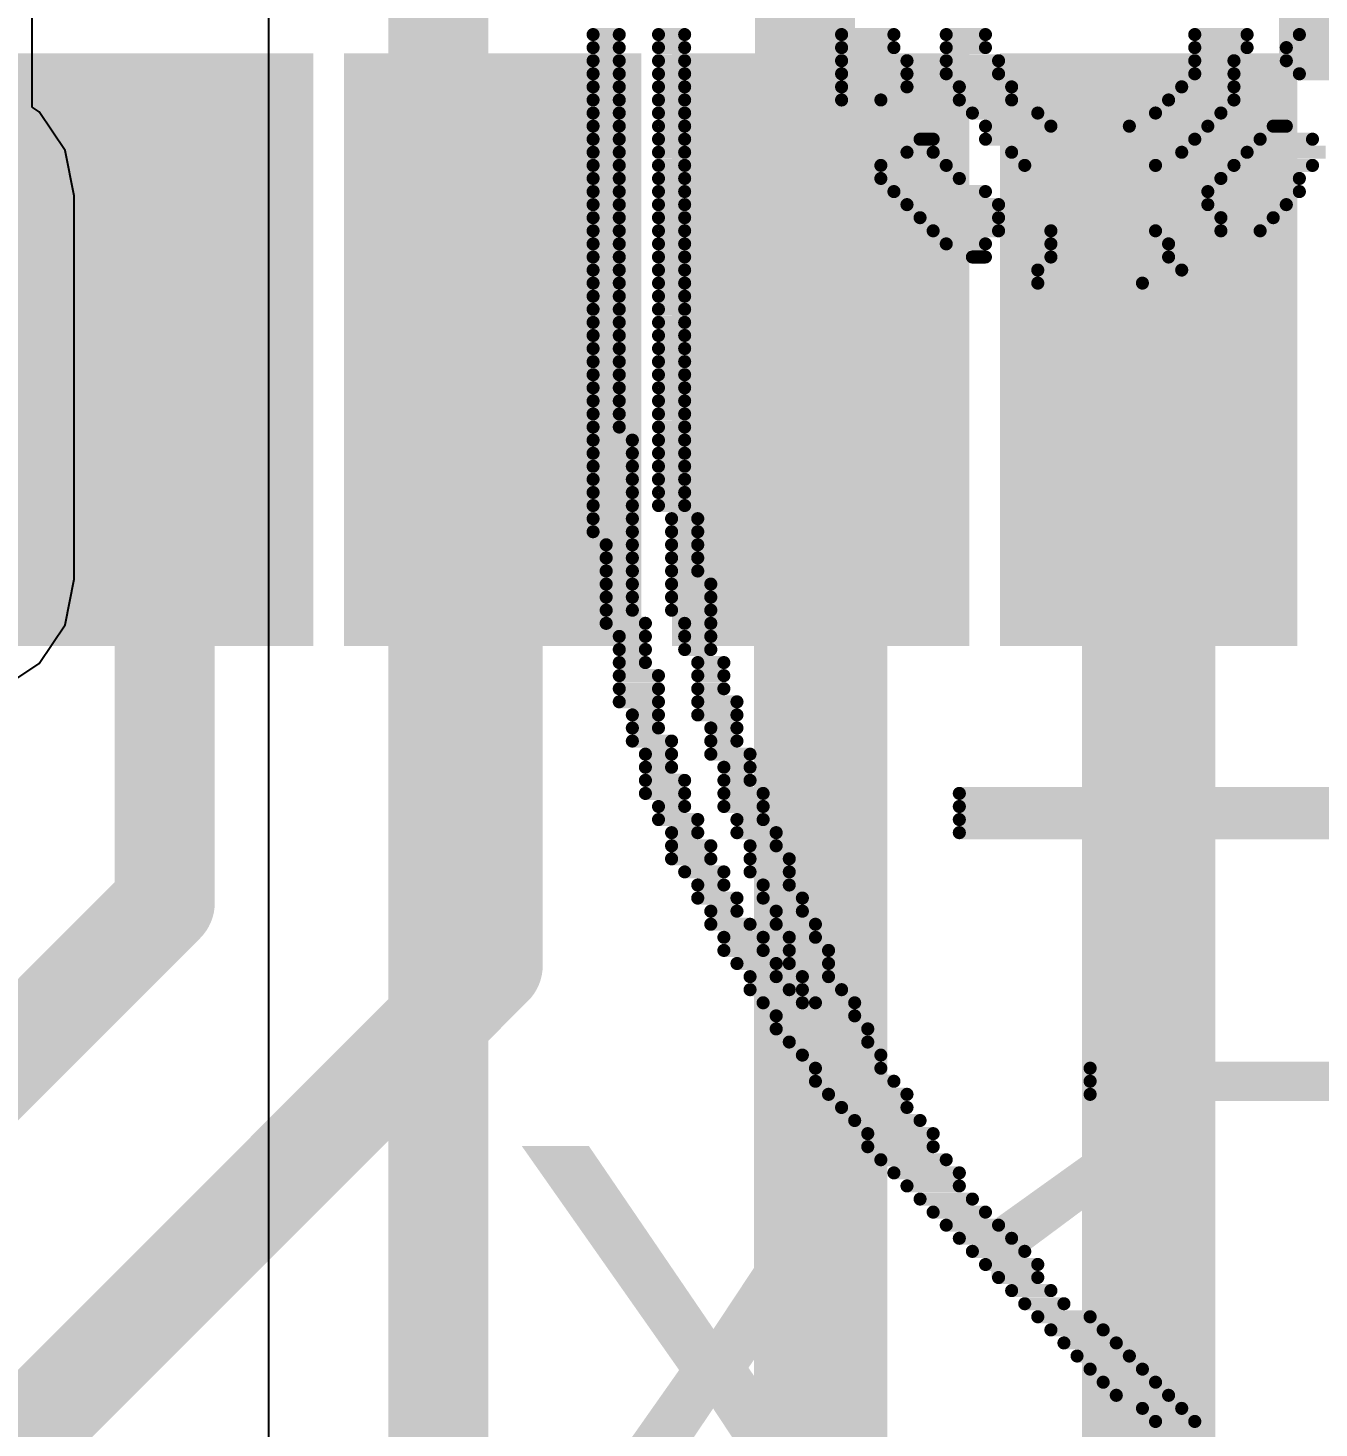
# Model space of a CAD drawing. Header units: inches. Extents: x -8 to 384, y -12 to 64.
# Drawn here: x 10.423 to 12.392, y 2.008 to 4.142 of the extents above; entities that cross this region are included whole.
import ezdxf

# ---------------------------------------------------------------- set-up
doc = ezdxf.new("R2010")
doc.units = ezdxf.units.IN
for name, color, linetype in [('Board_outline', 216, 'Continuous'), ('Bottom Layer', 5, 'Continuous'), ('Bottom Overlay', 54, 'Continuous'), ('Top Layer', 1, 'Continuous'), ('Top Overlay', 2, 'Continuous'), ('Top Paste', 8, 'Continuous'), ('Top Solder', 216, 'Continuous')]:
    doc.layers.add(name, color=color, linetype=linetype)
doc.styles.add('Arial', font='', dxfattribs={"height": 0.2})
doc.styles.get('Arial').set_extended_font_data('Arial')

# ---------------------------------------------------------------- blocks, each defined once
blk = doc.blocks.new('QFN64_45')
at = {"layer": 'Top Layer'}
for points in [[(2.375, -4.05), (2.375, -4.75), (2.125, -4.75), (2.125, -4.05)], [(2.875, -4.05), (2.875, -4.75), (2.625, -4.75), (2.625, -4.05)], [(3.375, -4.05), (3.375, -4.75), (3.125, -4.75), (3.125, -4.05)], [(3.875, -4.05), (3.875, -4.75), (3.625, -4.75), (3.625, -4.05)]]:
    blk.add_hatch(color=1, dxfattribs=at).paths.add_polyline_path(points)
at = {"layer": 'Top Paste'}
for points in [[(2.375, -4.05), (2.375, -4.75), (2.125, -4.75), (2.125, -4.05)], [(2.875, -4.05), (2.875, -4.75), (2.625, -4.75), (2.625, -4.05)], [(3.375, -4.05), (3.375, -4.75), (3.125, -4.75), (3.125, -4.05)], [(3.875, -4.05), (3.875, -4.75), (3.625, -4.75), (3.625, -4.05)]]:
    blk.add_hatch(color=8, dxfattribs=at).paths.add_polyline_path(points)
at = {"layer": 'Top Solder'}
for points in [[(3.9484, -3.5234), (4.8516, -3.5234), (4.8516, -3.9766), (3.9484, -3.9766)], [(2.4766, -3.9484), (2.4766, -4.8516), (2.0234, -4.8516), (2.0234, -3.9484)], [(2.9766, -3.9484), (2.9766, -4.8516), (2.5234, -4.8516), (2.5234, -3.9484)], [(3.4766, -3.9484), (3.4766, -4.8516), (3.0234, -4.8516), (3.0234, -3.9484)], [(3.9766, -3.9484), (3.9766, -4.8516), (3.5234, -4.8516), (3.5234, -3.9484)]]:
    blk.add_hatch(color=216, dxfattribs=at).paths.add_polyline_path(points)

msp = doc.modelspace()

# ---------------------------------------------------------------- linework, layer by layer
at = {"layer": 'Board_outline', "const_width": 0.254}
msp.add_lwpolyline([(37.5368, 13.3604, 1), (-7.4632, 13.3604, 1)], format="xyb", close=True, dxfattribs=at)
at = {"layer": 'Bottom Layer'}
for p, q in [((10.4299, 4.0215), (10.4299, 11.7015)), ((10.79, 4.7752), (10.79, 1.0217)), ((10.4406, 4.0144), (10.4299, 4.0215)), ((10.4799, 3.9556), (10.4406, 4.0144)), ((10.4937, 3.8862), (10.4799, 3.9556)), ((10.4937, 3.302), (10.4937, 3.8862)), ((10.4799, 3.2326), (10.4937, 3.302)), ((10.4406, 3.1738), (10.4799, 3.2326)), ((10.3818, 3.1345), (10.4406, 3.1738))]:
    msp.add_line(p, q, dxfattribs=at)
at = {"layer": 'Bottom Layer', "const_width": 0.1524}
for points in [[(11.049, 0.9144), (11.049, 4.7752)], [(11.6078, 0.9144), (11.6078, 4.5974)]]:
    msp.add_lwpolyline(points, dxfattribs=at)
at = {"layer": 'Bottom Overlay', "const_width": 0.0199}
for points in [[(11.285, 4.1321), (11.3248, 4.1321)], [(11.3847, 4.1321), (11.4245, 4.1321)], [(11.6638, 4.1321), (11.7436, 4.1321)], [(11.8233, 4.1321), (11.8832, 4.1321)], [(12.2022, 4.1321), (12.282, 4.1321)], [(12.3617, 4.1321), (12.4415, 4.1321)], [(11.285, 4.1122), (11.3248, 4.1122)], [(11.3847, 4.1122), (11.4245, 4.1122)], [(11.6638, 4.1122), (11.7436, 4.1122)], [(11.8233, 4.1122), (11.8832, 4.1122)], [(12.2022, 4.1122), (12.282, 4.1122)], [(12.3418, 4.1122), (13.6977, 4.1122)], [(11.285, 4.0922), (11.3248, 4.0922)], [(11.3847, 4.0922), (11.4245, 4.0922)], [(11.6638, 4.0922), (11.7635, 4.0922)], [(11.8233, 4.0922), (11.9031, 4.0922)], [(12.2022, 4.0922), (12.262, 4.0922)], [(12.3418, 4.0922), (13.6977, 4.0922)], [(11.285, 4.0723), (11.3248, 4.0723)], [(11.3847, 4.0723), (11.4245, 4.0723)], [(11.6638, 4.0723), (11.7635, 4.0723)], [(11.8233, 4.0723), (11.9031, 4.0723)], [(12.2022, 4.0723), (12.262, 4.0723)], [(12.3617, 4.0723), (12.4415, 4.0723)], [(11.285, 4.0524), (11.3248, 4.0524)], [(11.3847, 4.0524), (11.4245, 4.0524)], [(11.6638, 4.0524), (11.7635, 4.0524)], [(11.8433, 4.0524), (11.923, 4.0524)], [(12.1823, 4.0524), (12.262, 4.0524)], [(11.285, 4.0324), (11.3248, 4.0324)], [(11.3847, 4.0324), (11.4245, 4.0324)], [(11.6638, 4.0324), (11.7236, 4.0324)], [(11.8433, 4.0324), (11.923, 4.0324)], [(12.1623, 4.0324), (12.262, 4.0324)], [(11.285, 4.0125), (11.3248, 4.0125)], [(11.3847, 4.0125), (11.4245, 4.0125)], [(11.8632, 4.0125), (11.9629, 4.0125)], [(12.1424, 4.0125), (12.2421, 4.0125)], [(11.285, 3.9925), (11.3248, 3.9925)], [(11.3847, 3.9925), (11.4245, 3.9925)], [(11.8832, 3.9925), (11.9829, 3.9925)], [(12.1025, 3.9925), (12.2221, 3.9925)], [(12.3218, 3.9925), (12.3418, 3.9925)], [(11.285, 3.9726), (11.3248, 3.9726)], [(11.3847, 3.9726), (11.4245, 3.9726)], [(11.7835, 3.9726), (11.8034, 3.9726)], [(11.8832, 3.9726), (12.2022, 3.9726)], [(12.3019, 3.9726), (12.3817, 3.9726)], [(11.285, 3.9527), (11.3248, 3.9527)], [(11.3847, 3.9527), (11.4245, 3.9527)], [(11.7635, 3.9527), (11.8034, 3.9527)], [(11.923, 3.9527), (12.1823, 3.9527)], [(12.282, 3.9527), (12.4016, 3.9527)], [(11.285, 3.9327), (11.3248, 3.9327)], [(11.3847, 3.9327), (11.4245, 3.9327)], [(11.7236, 3.9327), (11.8233, 3.9327)], [(11.943, 3.9327), (12.1424, 3.9327)], [(12.262, 3.9327), (12.3817, 3.9327)], [(11.285, 3.9128), (11.3248, 3.9128)], [(11.3847, 3.9128), (11.4245, 3.9128)], [(11.7236, 3.9128), (11.8433, 3.9128)], [(12.2421, 3.9128), (12.3617, 3.9128)], [(11.285, 3.8928), (11.3248, 3.8928)], [(11.3847, 3.8928), (11.4245, 3.8928)], [(11.7436, 3.8928), (11.8832, 3.8928)], [(12.2221, 3.8928), (12.3617, 3.8928)], [(11.285, 3.8729), (11.3248, 3.8729)], [(11.285, 3.853), (11.3248, 3.853)], [(11.3847, 3.8729), (11.4245, 3.8729)], [(11.3847, 3.853), (11.4245, 3.853)], [(11.7635, 3.8729), (11.9031, 3.8729)], [(11.7835, 3.853), (11.9031, 3.853)], [(12.2221, 3.8729), (12.3418, 3.8729)], [(12.2421, 3.853), (12.3218, 3.853)], [(11.285, 3.833), (11.3248, 3.833)], [(11.3847, 3.833), (11.4245, 3.833)], [(11.8034, 3.833), (11.9031, 3.833)], [(11.9829, 3.833), (12.1424, 3.833)], [(12.2421, 3.833), (12.3019, 3.833)], [(11.285, 3.8131), (11.3248, 3.8131)], [(11.3847, 3.8131), (11.4245, 3.8131)], [(11.8233, 3.8131), (11.8832, 3.8131)], [(11.9829, 3.8131), (12.1623, 3.8131)], [(11.285, 3.7931), (11.3248, 3.7931)], [(11.3847, 3.7931), (11.4245, 3.7931)], [(11.8632, 3.7931), (11.8832, 3.7931)], [(11.9829, 3.7931), (12.1623, 3.7931)], [(11.285, 3.7732), (11.3248, 3.7732)], [(11.3847, 3.7732), (11.4245, 3.7732)], [(11.9629, 3.7732), (12.1823, 3.7732)], [(11.285, 3.7533), (11.3248, 3.7533)], [(11.3847, 3.7533), (11.4245, 3.7533)], [(11.9629, 3.7533), (12.1224, 3.7533)], [(11.285, 3.7333), (11.3248, 3.7333)], [(11.3847, 3.7333), (11.4245, 3.7333)], [(11.285, 3.7134), (11.3248, 3.7134)], [(11.3847, 3.7134), (11.4245, 3.7134)], [(11.285, 3.6934), (11.3248, 3.6934)], [(11.3847, 3.6934), (11.4245, 3.6934)], [(11.285, 3.6735), (11.3248, 3.6735)], [(11.3847, 3.6735), (11.4245, 3.6735)], [(11.285, 3.6536), (11.3248, 3.6536)], [(11.3847, 3.6536), (11.4245, 3.6536)], [(11.285, 3.6336), (11.3248, 3.6336)], [(11.3847, 3.6336), (11.4245, 3.6336)], [(11.285, 3.6137), (11.3248, 3.6137)], [(11.3847, 3.6137), (11.4245, 3.6137)], [(11.285, 3.5937), (11.3248, 3.5937)], [(11.3847, 3.5937), (11.4245, 3.5937)], [(11.285, 3.5738), (11.3248, 3.5738)], [(11.285, 3.5539), (11.3248, 3.5539)], [(11.3847, 3.5738), (11.4245, 3.5738)], [(11.3847, 3.5539), (11.4245, 3.5539)], [(11.285, 3.5339), (11.3248, 3.5339)], [(11.3847, 3.5339), (11.4245, 3.5339)], [(11.285, 3.514), (11.3448, 3.514)], [(11.3847, 3.514), (11.4245, 3.514)], [(11.285, 3.494), (11.3448, 3.494)], [(11.3847, 3.494), (11.4245, 3.494)], [(11.285, 3.4741), (11.3448, 3.4741)], [(11.3847, 3.4741), (11.4245, 3.4741)], [(11.285, 3.4542), (11.3448, 3.4542)], [(11.3847, 3.4542), (11.4245, 3.4542)], [(11.285, 3.4342), (11.3448, 3.4342)], [(11.3847, 3.4342), (11.4245, 3.4342)], [(11.285, 3.4143), (11.3448, 3.4143)], [(11.3847, 3.4143), (11.4245, 3.4143)], [(11.285, 3.3943), (11.3448, 3.3943)], [(11.4046, 3.3943), (11.4445, 3.3943)], [(11.285, 3.3744), (11.3448, 3.3744)], [(11.4046, 3.3744), (11.4445, 3.3744)], [(11.3049, 3.3545), (11.3448, 3.3545)], [(11.4046, 3.3545), (11.4445, 3.3545)], [(11.3049, 3.3345), (11.3448, 3.3345)], [(11.4046, 3.3345), (11.4445, 3.3345)], [(11.3049, 3.3146), (11.3448, 3.3146)], [(11.4046, 3.3146), (11.4445, 3.3146)], [(11.3049, 3.2946), (11.3448, 3.2946)], [(11.4046, 3.2946), (11.4644, 3.2946)], [(11.3049, 3.2747), (11.3448, 3.2747)], [(11.3049, 3.2548), (11.3448, 3.2548)], [(11.4046, 3.2747), (11.4644, 3.2747)], [(11.4046, 3.2548), (11.4644, 3.2548)], [(11.3049, 3.2348), (11.3647, 3.2348)], [(11.4245, 3.2348), (11.4644, 3.2348)], [(11.3248, 3.2149), (11.3647, 3.2149)], [(11.4245, 3.2149), (11.4644, 3.2149)], [(11.3248, 3.1949), (11.3647, 3.1949)], [(11.4245, 3.1949), (11.4644, 3.1949)], [(11.3248, 3.175), (11.3647, 3.175)], [(11.4445, 3.175), (11.4844, 3.175)], [(11.3248, 3.1551), (11.3847, 3.1551)], [(11.4445, 3.1551), (11.4844, 3.1551)], [(11.3248, 3.1351), (11.3847, 3.1351)], [(11.4445, 3.1351), (11.4844, 3.1351)], [(11.3248, 3.1152), (11.3847, 3.1152)], [(11.4445, 3.1152), (11.5043, 3.1152)], [(11.3448, 3.0952), (11.3847, 3.0952)], [(11.4445, 3.0952), (11.5043, 3.0952)], [(11.3448, 3.0753), (11.3847, 3.0753)], [(11.4644, 3.0753), (11.5043, 3.0753)], [(11.3448, 3.0554), (11.4046, 3.0554)], [(11.4644, 3.0554), (11.5043, 3.0554)], [(11.3647, 3.0354), (11.4046, 3.0354)], [(11.4644, 3.0354), (11.5242, 3.0354)], [(11.3647, 3.0155), (11.4046, 3.0155)], [(11.4844, 3.0155), (11.5242, 3.0155)], [(11.3647, 2.9955), (11.4245, 2.9955)], [(11.4844, 2.9955), (11.5242, 2.9955)], [(11.3647, 2.9756), (11.4245, 2.9756)], [(11.4844, 2.9756), (11.5442, 2.9756)], [(11.8433, 2.9756), (13.3189, 2.9756)], [(11.3847, 2.9557), (11.4245, 2.9557)], [(11.3847, 2.9357), (11.4445, 2.9357)], [(11.4844, 2.9557), (11.5442, 2.9557)], [(11.5043, 2.9357), (11.5442, 2.9357)], [(11.8433, 2.9557), (13.3189, 2.9557)], [(11.8433, 2.9357), (13.3189, 2.9357)], [(11.4046, 2.9158), (11.4445, 2.9158)], [(11.5043, 2.9158), (11.5641, 2.9158)], [(11.8433, 2.9158), (13.3189, 2.9158)], [(11.4046, 2.8958), (11.4644, 2.8958)], [(11.5242, 2.8958), (11.5641, 2.8958)], [(11.4046, 2.8759), (11.4644, 2.8759)], [(11.5242, 2.8759), (11.5841, 2.8759)], [(11.4245, 2.856), (11.4844, 2.856)], [(11.5242, 2.856), (11.5841, 2.856)], [(11.4445, 2.836), (11.4844, 2.836)], [(11.5442, 2.836), (11.5841, 2.836)], [(11.4445, 2.8161), (11.5043, 2.8161)], [(11.5442, 2.8161), (11.604, 2.8161)], [(11.4644, 2.7961), (11.5043, 2.7961)], [(11.5641, 2.7961), (11.604, 2.7961)], [(11.4644, 2.7762), (11.5242, 2.7762)], [(11.5641, 2.7762), (11.6239, 2.7762)], [(11.4844, 2.7563), (11.5442, 2.7563)], [(11.5841, 2.7563), (11.6239, 2.7563)], [(11.4844, 2.7363), (11.5442, 2.7363)], [(11.5841, 2.7363), (11.6439, 2.7363)], [(11.5043, 2.7164), (11.5641, 2.7164)], [(11.5841, 2.7164), (11.6439, 2.7164)], [(11.5242, 2.6964), (11.5641, 2.6964)], [(11.604, 2.6964), (11.6439, 2.6964)], [(11.5242, 2.6765), (11.5841, 2.6765)], [(11.604, 2.6765), (11.6638, 2.6765)], [(11.5442, 2.6565), (11.604, 2.6565)], [(11.5641, 2.6366), (11.6838, 2.6366)], [(11.6239, 2.6565), (11.6838, 2.6565)], [(11.5641, 2.6167), (11.7037, 2.6167)], [(11.5841, 2.5967), (11.7037, 2.5967)], [(11.604, 2.5768), (11.7236, 2.5768)], [(11.6239, 2.5568), (11.7236, 2.5568)], [(12.0427, 2.5568), (13.1195, 2.5568)], [(11.6239, 2.5369), (11.7436, 2.5369)], [(12.0427, 2.5369), (13.1195, 2.5369)], [(11.6439, 2.517), (11.7635, 2.517)], [(12.0427, 2.517), (13.1195, 2.517)], [(11.6638, 2.497), (11.7635, 2.497)], [(11.6838, 2.4771), (11.7835, 2.4771)], [(11.7037, 2.4571), (11.8034, 2.4571)], [(11.7037, 2.4372), (11.8034, 2.4372)], [(11.7236, 2.4173), (11.8233, 2.4173)], [(11.7436, 2.3973), (11.8433, 2.3973)], [(11.7635, 2.3774), (11.8433, 2.3774)], [(11.7835, 2.3574), (11.8632, 2.3574)], [(11.8034, 2.3375), (11.8832, 2.3375)], [(11.8233, 2.3176), (11.9031, 2.3176)], [(11.8433, 2.2976), (11.923, 2.2976)], [(11.8632, 2.2777), (11.943, 2.2777)], [(11.8832, 2.2577), (11.9629, 2.2577)], [(11.9031, 2.2378), (11.9629, 2.2378)], [(11.923, 2.2179), (11.9829, 2.2179)], [(11.943, 2.1979), (12.0028, 2.1979)], [(11.9629, 2.178), (12.0427, 2.178)], [(11.9829, 2.158), (12.0626, 2.158)], [(12.0028, 2.1381), (12.0826, 2.1381)], [(12.0227, 2.1182), (12.1025, 2.1182)], [(12.0427, 2.0982), (12.1224, 2.0982)], [(12.0626, 2.0783), (12.1424, 2.0783)], [(12.0826, 2.0583), (12.1623, 2.0583)], [(12.1224, 2.0384), (12.1823, 2.0384)], [(12.1424, 2.0185), (12.2022, 2.0185)]]:
    msp.add_lwpolyline(points, dxfattribs=at)
at = {"layer": 'Bottom Overlay', "const_width": 0.00997}
for points in [[(11.28, 4.1321, 1), (11.2899, 4.1321, 1)], [(11.3199, 4.1321, 1), (11.3298, 4.1321, 1)], [(11.3797, 4.1321, 1), (11.3896, 4.1321, 1)], [(11.4196, 4.1321, 1), (11.4295, 4.1321, 1)], [(11.6588, 4.1321, 1), (11.6688, 4.1321, 1)], [(11.7386, 4.1321, 1), (11.7486, 4.1321, 1)], [(11.8184, 4.1321, 1), (11.8283, 4.1321, 1)], [(11.8782, 4.1321, 1), (11.8881, 4.1321, 1)], [(12.1972, 4.1321, 1), (12.2072, 4.1321, 1)], [(12.277, 4.1321, 1), (12.287, 4.1321, 1)], [(12.3567, 4.1321, 1), (12.3667, 4.1321, 1)], [(11.28, 4.1122, 1), (11.2899, 4.1122, 1)], [(11.3199, 4.1122, 1), (11.3298, 4.1122, 1)], [(11.3797, 4.1122, 1), (11.3896, 4.1122, 1)], [(11.4196, 4.1122, 1), (11.4295, 4.1122, 1)], [(11.6588, 4.1122, 1), (11.6688, 4.1122, 1)], [(11.7386, 4.1122, 1), (11.7486, 4.1122, 1)], [(11.8184, 4.1122, 1), (11.8283, 4.1122, 1)], [(11.8782, 4.1122, 1), (11.8881, 4.1122, 1)], [(12.1972, 4.1122, 1), (12.2072, 4.1122, 1)], [(12.277, 4.1122, 1), (12.287, 4.1122, 1)], [(12.3368, 4.1122, 1), (12.3468, 4.1122, 1)], [(11.28, 4.0922, 1), (11.2899, 4.0922, 1)], [(11.3199, 4.0922, 1), (11.3298, 4.0922, 1)], [(11.3797, 4.0922, 1), (11.3896, 4.0922, 1)], [(11.4196, 4.0922, 1), (11.4295, 4.0922, 1)], [(11.6588, 4.0922, 1), (11.6688, 4.0922, 1)], [(11.7585, 4.0922, 1), (11.7685, 4.0922, 1)], [(11.8184, 4.0922, 1), (11.8283, 4.0922, 1)], [(11.8981, 4.0922, 1), (11.9081, 4.0922, 1)], [(12.1972, 4.0922, 1), (12.2072, 4.0922, 1)], [(12.257, 4.0922, 1), (12.267, 4.0922, 1)], [(12.3368, 4.0922, 1), (12.3468, 4.0922, 1)], [(11.28, 4.0723, 1), (11.2899, 4.0723, 1)], [(11.3199, 4.0723, 1), (11.3298, 4.0723, 1)], [(11.3797, 4.0723, 1), (11.3896, 4.0723, 1)], [(11.4196, 4.0723, 1), (11.4295, 4.0723, 1)], [(11.6588, 4.0723, 1), (11.6688, 4.0723, 1)], [(11.7585, 4.0723, 1), (11.7685, 4.0723, 1)], [(11.8184, 4.0723, 1), (11.8283, 4.0723, 1)], [(11.8981, 4.0723, 1), (11.9081, 4.0723, 1)], [(12.1972, 4.0723, 1), (12.2072, 4.0723, 1)], [(12.257, 4.0723, 1), (12.267, 4.0723, 1)], [(12.3567, 4.0723, 1), (12.3667, 4.0723, 1)], [(11.28, 4.0524, 1), (11.2899, 4.0524, 1)], [(11.3199, 4.0524, 1), (11.3298, 4.0524, 1)], [(11.3797, 4.0524, 1), (11.3896, 4.0524, 1)], [(11.4196, 4.0524, 1), (11.4295, 4.0524, 1)], [(11.6588, 4.0524, 1), (11.6688, 4.0524, 1)], [(11.7585, 4.0524, 1), (11.7685, 4.0524, 1)], [(11.8383, 4.0524, 1), (11.8483, 4.0524, 1)], [(11.9181, 4.0524, 1), (11.928, 4.0524, 1)], [(12.1773, 4.0524, 1), (12.1873, 4.0524, 1)], [(12.257, 4.0524, 1), (12.267, 4.0524, 1)], [(11.28, 4.0324, 1), (11.2899, 4.0324, 1)], [(11.3199, 4.0324, 1), (11.3298, 4.0324, 1)], [(11.3797, 4.0324, 1), (11.3896, 4.0324, 1)], [(11.4196, 4.0324, 1), (11.4295, 4.0324, 1)], [(11.6588, 4.0324, 1), (11.6688, 4.0324, 1)], [(11.7187, 4.0324, 1), (11.7286, 4.0324, 1)], [(11.8383, 4.0324, 1), (11.8483, 4.0324, 1)], [(11.9181, 4.0324, 1), (11.928, 4.0324, 1)], [(12.1573, 4.0324, 1), (12.1673, 4.0324, 1)], [(12.257, 4.0324, 1), (12.267, 4.0324, 1)], [(11.28, 4.0125, 1), (11.2899, 4.0125, 1)], [(11.3199, 4.0125, 1), (11.3298, 4.0125, 1)], [(11.3797, 4.0125, 1), (11.3896, 4.0125, 1)], [(11.4196, 4.0125, 1), (11.4295, 4.0125, 1)], [(11.8582, 4.0125, 1), (11.8682, 4.0125, 1)], [(11.9579, 4.0125, 1), (11.9679, 4.0125, 1)], [(12.1374, 4.0125, 1), (12.1474, 4.0125, 1)], [(12.2371, 4.0125, 1), (12.2471, 4.0125, 1)], [(11.28, 3.9925, 1), (11.2899, 3.9925, 1)], [(11.3199, 3.9925, 1), (11.3298, 3.9925, 1)], [(11.3797, 3.9925, 1), (11.3896, 3.9925, 1)], [(11.4196, 3.9925, 1), (11.4295, 3.9925, 1)], [(11.8782, 3.9925, 1), (11.8881, 3.9925, 1)], [(11.9779, 3.9925, 1), (11.9879, 3.9925, 1)], [(12.0975, 3.9925, 1), (12.1075, 3.9925, 1)], [(12.2172, 3.9925, 1), (12.2271, 3.9925, 1)], [(12.3169, 3.9925, 1), (12.3268, 3.9925, 1)], [(12.3368, 3.9925, 1), (12.3468, 3.9925, 1)], [(11.28, 3.9726, 1), (11.2899, 3.9726, 1)], [(11.3199, 3.9726, 1), (11.3298, 3.9726, 1)], [(11.3797, 3.9726, 1), (11.3896, 3.9726, 1)], [(11.4196, 3.9726, 1), (11.4295, 3.9726, 1)], [(11.7785, 3.9726, 1), (11.7884, 3.9726, 1)], [(11.7984, 3.9726, 1), (11.8084, 3.9726, 1)], [(11.8782, 3.9726, 1), (11.8881, 3.9726, 1)], [(12.1972, 3.9726, 1), (12.2072, 3.9726, 1)], [(12.2969, 3.9726, 1), (12.3069, 3.9726, 1)], [(12.3767, 3.9726, 1), (12.3867, 3.9726, 1)], [(11.28, 3.9527, 1), (11.2899, 3.9527, 1)], [(11.3199, 3.9527, 1), (11.3298, 3.9527, 1)], [(11.3797, 3.9527, 1), (11.3896, 3.9527, 1)], [(11.4196, 3.9527, 1), (11.4295, 3.9527, 1)], [(11.7585, 3.9527, 1), (11.7685, 3.9527, 1)], [(11.7984, 3.9527, 1), (11.8084, 3.9527, 1)], [(11.9181, 3.9527, 1), (11.928, 3.9527, 1)], [(12.1773, 3.9527, 1), (12.1873, 3.9527, 1)], [(12.277, 3.9527, 1), (12.287, 3.9527, 1)], [(11.28, 3.9327, 1), (11.2899, 3.9327, 1)], [(11.3199, 3.9327, 1), (11.3298, 3.9327, 1)], [(11.3797, 3.9327, 1), (11.3896, 3.9327, 1)], [(11.4196, 3.9327, 1), (11.4295, 3.9327, 1)], [(11.7187, 3.9327, 1), (11.7286, 3.9327, 1)], [(11.8184, 3.9327, 1), (11.8283, 3.9327, 1)], [(11.938, 3.9327, 1), (11.948, 3.9327, 1)], [(12.1374, 3.9327, 1), (12.1474, 3.9327, 1)], [(12.257, 3.9327, 1), (12.267, 3.9327, 1)], [(12.3767, 3.9327, 1), (12.3867, 3.9327, 1)], [(11.28, 3.9128, 1), (11.2899, 3.9128, 1)], [(11.3199, 3.9128, 1), (11.3298, 3.9128, 1)], [(11.3797, 3.9128, 1), (11.3896, 3.9128, 1)], [(11.4196, 3.9128, 1), (11.4295, 3.9128, 1)], [(11.7187, 3.9128, 1), (11.7286, 3.9128, 1)], [(11.8383, 3.9128, 1), (11.8483, 3.9128, 1)], [(12.2371, 3.9128, 1), (12.2471, 3.9128, 1)], [(12.3567, 3.9128, 1), (12.3667, 3.9128, 1)], [(11.28, 3.8928, 1), (11.2899, 3.8928, 1)], [(11.3199, 3.8928, 1), (11.3298, 3.8928, 1)], [(11.3797, 3.8928, 1), (11.3896, 3.8928, 1)], [(11.4196, 3.8928, 1), (11.4295, 3.8928, 1)], [(11.7386, 3.8928, 1), (11.7486, 3.8928, 1)], [(11.8782, 3.8928, 1), (11.8881, 3.8928, 1)], [(12.2172, 3.8928, 1), (12.2271, 3.8928, 1)], [(12.3567, 3.8928, 1), (12.3667, 3.8928, 1)], [(11.28, 3.8729, 1), (11.2899, 3.8729, 1)], [(11.28, 3.853, 1), (11.2899, 3.853, 1)], [(11.3199, 3.8729, 1), (11.3298, 3.8729, 1)], [(11.3199, 3.853, 1), (11.3298, 3.853, 1)], [(11.3797, 3.8729, 1), (11.3896, 3.8729, 1)], [(11.3797, 3.853, 1), (11.3896, 3.853, 1)], [(11.4196, 3.8729, 1), (11.4295, 3.8729, 1)], [(11.4196, 3.853, 1), (11.4295, 3.853, 1)], [(11.7585, 3.8729, 1), (11.7685, 3.8729, 1)], [(11.7785, 3.853, 1), (11.7884, 3.853, 1)], [(11.8981, 3.8729, 1), (11.9081, 3.8729, 1)], [(11.8981, 3.853, 1), (11.9081, 3.853, 1)], [(12.2172, 3.8729, 1), (12.2271, 3.8729, 1)], [(12.2371, 3.853, 1), (12.2471, 3.853, 1)], [(12.3169, 3.853, 1), (12.3268, 3.853, 1)], [(12.3368, 3.8729, 1), (12.3468, 3.8729, 1)], [(11.28, 3.833, 1), (11.2899, 3.833, 1)], [(11.3199, 3.833, 1), (11.3298, 3.833, 1)], [(11.3797, 3.833, 1), (11.3896, 3.833, 1)], [(11.4196, 3.833, 1), (11.4295, 3.833, 1)], [(11.7984, 3.833, 1), (11.8084, 3.833, 1)], [(11.8981, 3.833, 1), (11.9081, 3.833, 1)], [(11.9779, 3.833, 1), (11.9879, 3.833, 1)], [(12.1374, 3.833, 1), (12.1474, 3.833, 1)], [(12.2371, 3.833, 1), (12.2471, 3.833, 1)], [(12.2969, 3.833, 1), (12.3069, 3.833, 1)], [(11.28, 3.8131, 1), (11.2899, 3.8131, 1)], [(11.3199, 3.8131, 1), (11.3298, 3.8131, 1)], [(11.3797, 3.8131, 1), (11.3896, 3.8131, 1)], [(11.4196, 3.8131, 1), (11.4295, 3.8131, 1)], [(11.8184, 3.8131, 1), (11.8283, 3.8131, 1)], [(11.8782, 3.8131, 1), (11.8881, 3.8131, 1)], [(11.9779, 3.8131, 1), (11.9879, 3.8131, 1)], [(12.1573, 3.8131, 1), (12.1673, 3.8131, 1)], [(11.28, 3.7931, 1), (11.2899, 3.7931, 1)], [(11.3199, 3.7931, 1), (11.3298, 3.7931, 1)], [(11.3797, 3.7931, 1), (11.3896, 3.7931, 1)], [(11.4196, 3.7931, 1), (11.4295, 3.7931, 1)], [(11.8582, 3.7931, 1), (11.8682, 3.7931, 1)], [(11.8782, 3.7931, 1), (11.8881, 3.7931, 1)], [(11.9779, 3.7931, 1), (11.9879, 3.7931, 1)], [(12.1573, 3.7931, 1), (12.1673, 3.7931, 1)], [(11.28, 3.7732, 1), (11.2899, 3.7732, 1)], [(11.3199, 3.7732, 1), (11.3298, 3.7732, 1)], [(11.3797, 3.7732, 1), (11.3896, 3.7732, 1)], [(11.4196, 3.7732, 1), (11.4295, 3.7732, 1)], [(11.9579, 3.7732, 1), (11.9679, 3.7732, 1)], [(12.1773, 3.7732, 1), (12.1873, 3.7732, 1)], [(11.28, 3.7533, 1), (11.2899, 3.7533, 1)], [(11.3199, 3.7533, 1), (11.3298, 3.7533, 1)], [(11.3797, 3.7533, 1), (11.3896, 3.7533, 1)], [(11.4196, 3.7533, 1), (11.4295, 3.7533, 1)], [(11.9579, 3.7533, 1), (11.9679, 3.7533, 1)], [(12.1175, 3.7533, 1), (12.1274, 3.7533, 1)], [(11.28, 3.7333, 1), (11.2899, 3.7333, 1)], [(11.3199, 3.7333, 1), (11.3298, 3.7333, 1)], [(11.3797, 3.7333, 1), (11.3896, 3.7333, 1)], [(11.4196, 3.7333, 1), (11.4295, 3.7333, 1)], [(11.28, 3.7134, 1), (11.2899, 3.7134, 1)], [(11.3199, 3.7134, 1), (11.3298, 3.7134, 1)], [(11.3797, 3.7134, 1), (11.3896, 3.7134, 1)], [(11.4196, 3.7134, 1), (11.4295, 3.7134, 1)], [(11.28, 3.6934, 1), (11.2899, 3.6934, 1)], [(11.3199, 3.6934, 1), (11.3298, 3.6934, 1)], [(11.3797, 3.6934, 1), (11.3896, 3.6934, 1)], [(11.4196, 3.6934, 1), (11.4295, 3.6934, 1)], [(11.28, 3.6735, 1), (11.2899, 3.6735, 1)], [(11.3199, 3.6735, 1), (11.3298, 3.6735, 1)], [(11.3797, 3.6735, 1), (11.3896, 3.6735, 1)], [(11.4196, 3.6735, 1), (11.4295, 3.6735, 1)], [(11.28, 3.6536, 1), (11.2899, 3.6536, 1)], [(11.3199, 3.6536, 1), (11.3298, 3.6536, 1)], [(11.3797, 3.6536, 1), (11.3896, 3.6536, 1)], [(11.4196, 3.6536, 1), (11.4295, 3.6536, 1)], [(11.28, 3.6336, 1), (11.2899, 3.6336, 1)], [(11.3199, 3.6336, 1), (11.3298, 3.6336, 1)], [(11.3797, 3.6336, 1), (11.3896, 3.6336, 1)], [(11.4196, 3.6336, 1), (11.4295, 3.6336, 1)], [(11.28, 3.6137, 1), (11.2899, 3.6137, 1)], [(11.3199, 3.6137, 1), (11.3298, 3.6137, 1)], [(11.3797, 3.6137, 1), (11.3896, 3.6137, 1)], [(11.4196, 3.6137, 1), (11.4295, 3.6137, 1)], [(11.28, 3.5937, 1), (11.2899, 3.5937, 1)], [(11.3199, 3.5937, 1), (11.3298, 3.5937, 1)], [(11.3797, 3.5937, 1), (11.3896, 3.5937, 1)], [(11.4196, 3.5937, 1), (11.4295, 3.5937, 1)], [(11.28, 3.5738, 1), (11.2899, 3.5738, 1)], [(11.28, 3.5539, 1), (11.2899, 3.5539, 1)], [(11.3199, 3.5738, 1), (11.3298, 3.5738, 1)], [(11.3199, 3.5539, 1), (11.3298, 3.5539, 1)], [(11.3797, 3.5738, 1), (11.3896, 3.5738, 1)], [(11.3797, 3.5539, 1), (11.3896, 3.5539, 1)], [(11.4196, 3.5738, 1), (11.4295, 3.5738, 1)], [(11.4196, 3.5539, 1), (11.4295, 3.5539, 1)], [(11.28, 3.5339, 1), (11.2899, 3.5339, 1)], [(11.3199, 3.5339, 1), (11.3298, 3.5339, 1)], [(11.3797, 3.5339, 1), (11.3896, 3.5339, 1)], [(11.4196, 3.5339, 1), (11.4295, 3.5339, 1)], [(11.28, 3.514, 1), (11.2899, 3.514, 1)], [(11.3398, 3.514, 1), (11.3498, 3.514, 1)], [(11.3797, 3.514, 1), (11.3896, 3.514, 1)], [(11.4196, 3.514, 1), (11.4295, 3.514, 1)], [(11.28, 3.494, 1), (11.2899, 3.494, 1)], [(11.3398, 3.494, 1), (11.3498, 3.494, 1)], [(11.3797, 3.494, 1), (11.3896, 3.494, 1)], [(11.4196, 3.494, 1), (11.4295, 3.494, 1)], [(11.28, 3.4741, 1), (11.2899, 3.4741, 1)], [(11.3398, 3.4741, 1), (11.3498, 3.4741, 1)], [(11.3797, 3.4741, 1), (11.3896, 3.4741, 1)], [(11.4196, 3.4741, 1), (11.4295, 3.4741, 1)], [(11.28, 3.4542, 1), (11.2899, 3.4542, 1)], [(11.3398, 3.4542, 1), (11.3498, 3.4542, 1)], [(11.3797, 3.4542, 1), (11.3896, 3.4542, 1)], [(11.4196, 3.4542, 1), (11.4295, 3.4542, 1)], [(11.28, 3.4342, 1), (11.2899, 3.4342, 1)], [(11.3398, 3.4342, 1), (11.3498, 3.4342, 1)], [(11.3797, 3.4342, 1), (11.3896, 3.4342, 1)], [(11.4196, 3.4342, 1), (11.4295, 3.4342, 1)], [(11.28, 3.4143, 1), (11.2899, 3.4143, 1)], [(11.3398, 3.4143, 1), (11.3498, 3.4143, 1)], [(11.3797, 3.4143, 1), (11.3896, 3.4143, 1)], [(11.4196, 3.4143, 1), (11.4295, 3.4143, 1)], [(11.28, 3.3943, 1), (11.2899, 3.3943, 1)], [(11.3398, 3.3943, 1), (11.3498, 3.3943, 1)], [(11.3996, 3.3943, 1), (11.4096, 3.3943, 1)], [(11.4395, 3.3943, 1), (11.4495, 3.3943, 1)], [(11.28, 3.3744, 1), (11.2899, 3.3744, 1)], [(11.3398, 3.3744, 1), (11.3498, 3.3744, 1)], [(11.3996, 3.3744, 1), (11.4096, 3.3744, 1)], [(11.4395, 3.3744, 1), (11.4495, 3.3744, 1)], [(11.2999, 3.3545, 1), (11.3099, 3.3545, 1)], [(11.3398, 3.3545, 1), (11.3498, 3.3545, 1)], [(11.3996, 3.3545, 1), (11.4096, 3.3545, 1)], [(11.4395, 3.3545, 1), (11.4495, 3.3545, 1)], [(11.2999, 3.3345, 1), (11.3099, 3.3345, 1)], [(11.3398, 3.3345, 1), (11.3498, 3.3345, 1)], [(11.3996, 3.3345, 1), (11.4096, 3.3345, 1)], [(11.4395, 3.3345, 1), (11.4495, 3.3345, 1)], [(11.2999, 3.3146, 1), (11.3099, 3.3146, 1)], [(11.3398, 3.3146, 1), (11.3498, 3.3146, 1)], [(11.3996, 3.3146, 1), (11.4096, 3.3146, 1)], [(11.4395, 3.3146, 1), (11.4495, 3.3146, 1)], [(11.2999, 3.2946, 1), (11.3099, 3.2946, 1)], [(11.3398, 3.2946, 1), (11.3498, 3.2946, 1)], [(11.3996, 3.2946, 1), (11.4096, 3.2946, 1)], [(11.4594, 3.2946, 1), (11.4694, 3.2946, 1)], [(11.2999, 3.2747, 1), (11.3099, 3.2747, 1)], [(11.2999, 3.2548, 1), (11.3099, 3.2548, 1)], [(11.3398, 3.2747, 1), (11.3498, 3.2747, 1)], [(11.3398, 3.2548, 1), (11.3498, 3.2548, 1)], [(11.3996, 3.2747, 1), (11.4096, 3.2747, 1)], [(11.3996, 3.2548, 1), (11.4096, 3.2548, 1)], [(11.4594, 3.2747, 1), (11.4694, 3.2747, 1)], [(11.4594, 3.2548, 1), (11.4694, 3.2548, 1)], [(11.2999, 3.2348, 1), (11.3099, 3.2348, 1)], [(11.3597, 3.2348, 1), (11.3697, 3.2348, 1)], [(11.4196, 3.2348, 1), (11.4295, 3.2348, 1)], [(11.4594, 3.2348, 1), (11.4694, 3.2348, 1)], [(11.3199, 3.2149, 1), (11.3298, 3.2149, 1)], [(11.3597, 3.2149, 1), (11.3697, 3.2149, 1)], [(11.4196, 3.2149, 1), (11.4295, 3.2149, 1)], [(11.4594, 3.2149, 1), (11.4694, 3.2149, 1)], [(11.3199, 3.1949, 1), (11.3298, 3.1949, 1)], [(11.3597, 3.1949, 1), (11.3697, 3.1949, 1)], [(11.4196, 3.1949, 1), (11.4295, 3.1949, 1)], [(11.4594, 3.1949, 1), (11.4694, 3.1949, 1)], [(11.3199, 3.175, 1), (11.3298, 3.175, 1)], [(11.3597, 3.175, 1), (11.3697, 3.175, 1)], [(11.4395, 3.175, 1), (11.4495, 3.175, 1)], [(11.4794, 3.175, 1), (11.4893, 3.175, 1)], [(11.3199, 3.1551, 1), (11.3298, 3.1551, 1)], [(11.3797, 3.1551, 1), (11.3896, 3.1551, 1)], [(11.4395, 3.1551, 1), (11.4495, 3.1551, 1)], [(11.4794, 3.1551, 1), (11.4893, 3.1551, 1)], [(11.3199, 3.1351, 1), (11.3298, 3.1351, 1)], [(11.3797, 3.1351, 1), (11.3896, 3.1351, 1)], [(11.4395, 3.1351, 1), (11.4495, 3.1351, 1)], [(11.4794, 3.1351, 1), (11.4893, 3.1351, 1)], [(11.3199, 3.1152, 1), (11.3298, 3.1152, 1)], [(11.3797, 3.1152, 1), (11.3896, 3.1152, 1)], [(11.4395, 3.1152, 1), (11.4495, 3.1152, 1)], [(11.4993, 3.1152, 1), (11.5093, 3.1152, 1)], [(11.3398, 3.0952, 1), (11.3498, 3.0952, 1)], [(11.3797, 3.0952, 1), (11.3896, 3.0952, 1)], [(11.4395, 3.0952, 1), (11.4495, 3.0952, 1)], [(11.4993, 3.0952, 1), (11.5093, 3.0952, 1)], [(11.3398, 3.0753, 1), (11.3498, 3.0753, 1)], [(11.3797, 3.0753, 1), (11.3896, 3.0753, 1)], [(11.4594, 3.0753, 1), (11.4694, 3.0753, 1)], [(11.4993, 3.0753, 1), (11.5093, 3.0753, 1)], [(11.3398, 3.0554, 1), (11.3498, 3.0554, 1)], [(11.3996, 3.0554, 1), (11.4096, 3.0554, 1)], [(11.4594, 3.0554, 1), (11.4694, 3.0554, 1)], [(11.4993, 3.0554, 1), (11.5093, 3.0554, 1)], [(11.3597, 3.0354, 1), (11.3697, 3.0354, 1)], [(11.3996, 3.0354, 1), (11.4096, 3.0354, 1)], [(11.4594, 3.0354, 1), (11.4694, 3.0354, 1)], [(11.5193, 3.0354, 1), (11.5292, 3.0354, 1)], [(11.3597, 3.0155, 1), (11.3697, 3.0155, 1)], [(11.3996, 3.0155, 1), (11.4096, 3.0155, 1)], [(11.4794, 3.0155, 1), (11.4893, 3.0155, 1)], [(11.5193, 3.0155, 1), (11.5292, 3.0155, 1)], [(11.3597, 2.9955, 1), (11.3697, 2.9955, 1)], [(11.4196, 2.9955, 1), (11.4295, 2.9955, 1)], [(11.4794, 2.9955, 1), (11.4893, 2.9955, 1)], [(11.5193, 2.9955, 1), (11.5292, 2.9955, 1)], [(11.3597, 2.9756, 1), (11.3697, 2.9756, 1)], [(11.4196, 2.9756, 1), (11.4295, 2.9756, 1)], [(11.4794, 2.9756, 1), (11.4893, 2.9756, 1)], [(11.5392, 2.9756, 1), (11.5492, 2.9756, 1)], [(11.8383, 2.9756, 1), (11.8483, 2.9756, 1)], [(11.3797, 2.9557, 1), (11.3896, 2.9557, 1)], [(11.3797, 2.9357, 1), (11.3896, 2.9357, 1)], [(11.4196, 2.9557, 1), (11.4295, 2.9557, 1)], [(11.4395, 2.9357, 1), (11.4495, 2.9357, 1)], [(11.4794, 2.9557, 1), (11.4893, 2.9557, 1)], [(11.4993, 2.9357, 1), (11.5093, 2.9357, 1)], [(11.5392, 2.9557, 1), (11.5492, 2.9557, 1)], [(11.5392, 2.9357, 1), (11.5492, 2.9357, 1)], [(11.8383, 2.9557, 1), (11.8483, 2.9557, 1)], [(11.8383, 2.9357, 1), (11.8483, 2.9357, 1)], [(11.3996, 2.9158, 1), (11.4096, 2.9158, 1)], [(11.4395, 2.9158, 1), (11.4495, 2.9158, 1)], [(11.4993, 2.9158, 1), (11.5093, 2.9158, 1)], [(11.5591, 2.9158, 1), (11.5691, 2.9158, 1)], [(11.8383, 2.9158, 1), (11.8483, 2.9158, 1)], [(11.3996, 2.8958, 1), (11.4096, 2.8958, 1)], [(11.4594, 2.8958, 1), (11.4694, 2.8958, 1)], [(11.5193, 2.8958, 1), (11.5292, 2.8958, 1)], [(11.5591, 2.8958, 1), (11.5691, 2.8958, 1)], [(11.3996, 2.8759, 1), (11.4096, 2.8759, 1)], [(11.4594, 2.8759, 1), (11.4694, 2.8759, 1)], [(11.5193, 2.8759, 1), (11.5292, 2.8759, 1)], [(11.5791, 2.8759, 1), (11.589, 2.8759, 1)], [(11.4196, 2.856, 1), (11.4295, 2.856, 1)], [(11.4794, 2.856, 1), (11.4893, 2.856, 1)], [(11.5193, 2.856, 1), (11.5292, 2.856, 1)], [(11.5791, 2.856, 1), (11.589, 2.856, 1)], [(11.4395, 2.836, 1), (11.4495, 2.836, 1)], [(11.4794, 2.836, 1), (11.4893, 2.836, 1)], [(11.5392, 2.836, 1), (11.5492, 2.836, 1)], [(11.5791, 2.836, 1), (11.589, 2.836, 1)], [(11.4395, 2.8161, 1), (11.4495, 2.8161, 1)], [(11.4993, 2.8161, 1), (11.5093, 2.8161, 1)], [(11.5392, 2.8161, 1), (11.5492, 2.8161, 1)], [(11.599, 2.8161, 1), (11.609, 2.8161, 1)], [(11.4594, 2.7961, 1), (11.4694, 2.7961, 1)], [(11.4993, 2.7961, 1), (11.5093, 2.7961, 1)], [(11.5591, 2.7961, 1), (11.5691, 2.7961, 1)], [(11.599, 2.7961, 1), (11.609, 2.7961, 1)], [(11.4594, 2.7762, 1), (11.4694, 2.7762, 1)], [(11.5193, 2.7762, 1), (11.5292, 2.7762, 1)], [(11.5591, 2.7762, 1), (11.5691, 2.7762, 1)], [(11.619, 2.7762, 1), (11.6289, 2.7762, 1)], [(11.4794, 2.7563, 1), (11.4893, 2.7563, 1)], [(11.5392, 2.7563, 1), (11.5492, 2.7563, 1)], [(11.5791, 2.7563, 1), (11.589, 2.7563, 1)], [(11.619, 2.7563, 1), (11.6289, 2.7563, 1)], [(11.4794, 2.7363, 1), (11.4893, 2.7363, 1)], [(11.5392, 2.7363, 1), (11.5492, 2.7363, 1)], [(11.5791, 2.7363, 1), (11.589, 2.7363, 1)], [(11.6389, 2.7363, 1), (11.6489, 2.7363, 1)], [(11.4993, 2.7164, 1), (11.5093, 2.7164, 1)], [(11.5591, 2.7164, 1), (11.5691, 2.7164, 1)], [(11.5791, 2.7164, 1), (11.589, 2.7164, 1)], [(11.6389, 2.7164, 1), (11.6489, 2.7164, 1)], [(11.5193, 2.6964, 1), (11.5292, 2.6964, 1)], [(11.5591, 2.6964, 1), (11.5691, 2.6964, 1)], [(11.599, 2.6964, 1), (11.609, 2.6964, 1)], [(11.6389, 2.6964, 1), (11.6489, 2.6964, 1)], [(11.5193, 2.6765, 1), (11.5292, 2.6765, 1)], [(11.5791, 2.6765, 1), (11.589, 2.6765, 1)], [(11.599, 2.6765, 1), (11.609, 2.6765, 1)], [(11.6588, 2.6765, 1), (11.6688, 2.6765, 1)], [(11.5392, 2.6565, 1), (11.5492, 2.6565, 1)], [(11.5591, 2.6366, 1), (11.5691, 2.6366, 1)], [(11.599, 2.6565, 1), (11.609, 2.6565, 1)], [(11.619, 2.6565, 1), (11.6289, 2.6565, 1)], [(11.6788, 2.6565, 1), (11.6887, 2.6565, 1)], [(11.6788, 2.6366, 1), (11.6887, 2.6366, 1)], [(11.5591, 2.6167, 1), (11.5691, 2.6167, 1)], [(11.6987, 2.6167, 1), (11.7087, 2.6167, 1)], [(11.5791, 2.5967, 1), (11.589, 2.5967, 1)], [(11.6987, 2.5967, 1), (11.7087, 2.5967, 1)], [(11.599, 2.5768, 1), (11.609, 2.5768, 1)], [(11.7187, 2.5768, 1), (11.7286, 2.5768, 1)], [(11.619, 2.5568, 1), (11.6289, 2.5568, 1)], [(11.7187, 2.5568, 1), (11.7286, 2.5568, 1)], [(12.0377, 2.5568, 1), (12.0477, 2.5568, 1)], [(11.619, 2.5369, 1), (11.6289, 2.5369, 1)], [(11.7386, 2.5369, 1), (11.7486, 2.5369, 1)], [(12.0377, 2.5369, 1), (12.0477, 2.5369, 1)], [(11.6389, 2.517, 1), (11.6489, 2.517, 1)], [(11.7585, 2.517, 1), (11.7685, 2.517, 1)], [(12.0377, 2.517, 1), (12.0477, 2.517, 1)], [(11.6588, 2.497, 1), (11.6688, 2.497, 1)], [(11.7585, 2.497, 1), (11.7685, 2.497, 1)], [(11.6788, 2.4771, 1), (11.6887, 2.4771, 1)], [(11.7785, 2.4771, 1), (11.7884, 2.4771, 1)], [(11.6987, 2.4571, 1), (11.7087, 2.4571, 1)], [(11.7984, 2.4571, 1), (11.8084, 2.4571, 1)], [(11.6987, 2.4372, 1), (11.7087, 2.4372, 1)], [(11.7984, 2.4372, 1), (11.8084, 2.4372, 1)], [(11.7187, 2.4173, 1), (11.7286, 2.4173, 1)], [(11.8184, 2.4173, 1), (11.8283, 2.4173, 1)], [(11.7386, 2.3973, 1), (11.7486, 2.3973, 1)], [(11.8383, 2.3973, 1), (11.8483, 2.3973, 1)], [(11.7585, 2.3774, 1), (11.7685, 2.3774, 1)], [(11.8383, 2.3774, 1), (11.8483, 2.3774, 1)], [(11.7785, 2.3574, 1), (11.7884, 2.3574, 1)], [(11.7984, 2.3375, 1), (11.8084, 2.3375, 1)], [(11.8582, 2.3574, 1), (11.8682, 2.3574, 1)], [(11.8782, 2.3375, 1), (11.8881, 2.3375, 1)], [(11.8184, 2.3176, 1), (11.8283, 2.3176, 1)], [(11.8981, 2.3176, 1), (11.9081, 2.3176, 1)], [(11.8383, 2.2976, 1), (11.8483, 2.2976, 1)], [(11.9181, 2.2976, 1), (11.928, 2.2976, 1)], [(11.8582, 2.2777, 1), (11.8682, 2.2777, 1)], [(11.938, 2.2777, 1), (11.948, 2.2777, 1)], [(11.8782, 2.2577, 1), (11.8881, 2.2577, 1)], [(11.9579, 2.2577, 1), (11.9679, 2.2577, 1)], [(11.8981, 2.2378, 1), (11.9081, 2.2378, 1)], [(11.9579, 2.2378, 1), (11.9679, 2.2378, 1)], [(11.9181, 2.2179, 1), (11.928, 2.2179, 1)], [(11.9779, 2.2179, 1), (11.9879, 2.2179, 1)], [(11.938, 2.1979, 1), (11.948, 2.1979, 1)], [(11.9978, 2.1979, 1), (12.0078, 2.1979, 1)], [(11.9579, 2.178, 1), (11.9679, 2.178, 1)], [(12.0377, 2.178, 1), (12.0477, 2.178, 1)], [(11.9779, 2.158, 1), (11.9879, 2.158, 1)], [(12.0576, 2.158, 1), (12.0676, 2.158, 1)], [(11.9978, 2.1381, 1), (12.0078, 2.1381, 1)], [(12.0776, 2.1381, 1), (12.0876, 2.1381, 1)], [(12.0178, 2.1182, 1), (12.0277, 2.1182, 1)], [(12.0975, 2.1182, 1), (12.1075, 2.1182, 1)], [(12.0377, 2.0982, 1), (12.0477, 2.0982, 1)], [(12.1175, 2.0982, 1), (12.1274, 2.0982, 1)], [(12.0576, 2.0783, 1), (12.0676, 2.0783, 1)], [(12.1374, 2.0783, 1), (12.1474, 2.0783, 1)], [(12.0776, 2.0583, 1), (12.0876, 2.0583, 1)], [(12.1175, 2.0384, 1), (12.1274, 2.0384, 1)], [(12.1573, 2.0583, 1), (12.1673, 2.0583, 1)], [(12.1773, 2.0384, 1), (12.1873, 2.0384, 1)], [(12.1374, 2.0185, 1), (12.1474, 2.0185, 1)], [(12.1972, 2.0185, 1), (12.2072, 2.0185, 1)]]:
    msp.add_lwpolyline(points, format="xyb", close=True, dxfattribs=at)
at = {"layer": 'Top Layer'}
for points, const_width in [([(11.632, 0.8624), (11.632, 3.6518)], 0.2032), ([(12.132, 0.6442), (12.132, 3.6518)], 0.2032), ([(10.632, 2.8088), (10.632, 3.6518)], 0.1524), ([(11.132, 2.7133), (11.132, 3.6518)], 0.1524), ([(10.1493, 2.3261), (10.632, 2.8088)], 0.1524), ([(10.3237, 1.905), (11.132, 2.7133)], 0.1524)]:
    msp.add_lwpolyline(points, dxfattribs=dict(at, const_width=const_width))
for points, const_width in [([(11.5812, 3.6518, 1), (11.6828, 3.6518, 1)], 0.1016), ([(12.0812, 3.6518, 1), (12.1828, 3.6518, 1)], 0.1016), ([(10.5939, 3.6518, 1), (10.6701, 3.6518, 1)], 0.0762), ([(11.0939, 3.6518, 1), (11.1701, 3.6518, 1)], 0.0762), ([(10.5939, 2.8088, 1), (10.6701, 2.8088, 1)], 0.0762), ([(10.5939, 2.8088, 1), (10.6701, 2.8088, 1)], 0.0762), ([(11.0939, 2.7133, 1), (11.1701, 2.7133, 1)], 0.0762), ([(11.0939, 2.7133, 1), (11.1701, 2.7133, 1)], 0.0762)]:
    msp.add_lwpolyline(points, format="xyb", close=True, dxfattribs=dict(at, const_width=const_width))

# ---------------------------------------------------------------- block references
msp.add_blockref('QFN64_45', (8.382, 8.0518))

# ---------------------------------------------------------------- texts
at = {"layer": 'Top Overlay', "style": 'Arial'}
msp.add_text('X1', height=0.7112, dxfattribs=at).set_placement((11.1338, 1.7273))

doc.saveas('drawing.dxf')
